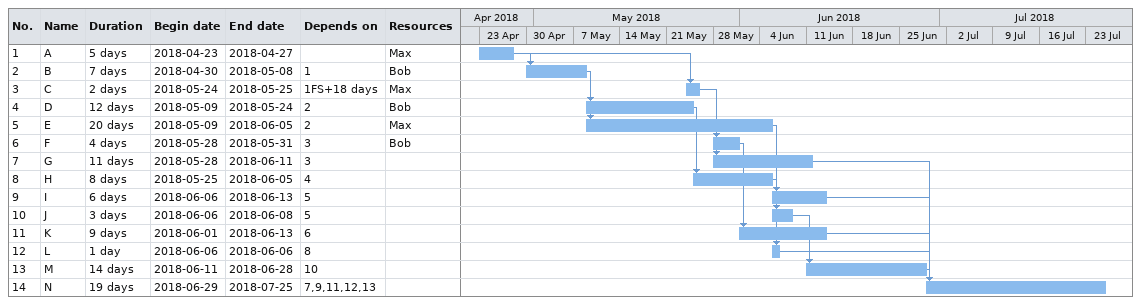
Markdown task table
| ID | Task | Duration | Start | Finish | Predecessors | Resources |
|---|---|---|---|---|---|---|
| 1 | A | 5d | 2018-04-23 | 2018-04-27 |  | Max |
| 2 | B | 7d | 2018-04-30 | 2018-05-08 | 1 | Bob |
| 3 | C | 2d | 2018-05-24 | 2018-05-25 | 1FS+18d | Max |
| 4 | D | 12d | 2018-05-09 | 2018-05-24 | 2 | Bob |
| 5 | E | 20d | 2018-05-09 | 2018-06-05 | 2 | Max |
| 6 | F | 4d | 2018-05-28 | 2018-05-31 | 3 | Bob |
| 7 | G | 11d | 2018-05-28 | 2018-06-11 | 3 |  |
| 8 | H | 8d | 2018-05-25 | 2018-06-05 | 4 |  |
| 9 | I | 6d | 2018-06-06 | 2018-06-13 | 5 |  |
| 10 | J | 3d | 2018-06-06 | 2018-06-08 | 5 |  |
| 11 | K | 9d | 2018-06-01 | 2018-06-13 | 6 |  |
| 12 | L | 1d | 2018-06-06 | 2018-06-06 | 8 |  |
| 13 | M | 14d | 2018-06-11 | 2018-06-28 | 10 |  |
| 14 | N | 19d | 2018-06-29 | 2018-07-25 | 7, 9, 11, 12, 13 |  |
